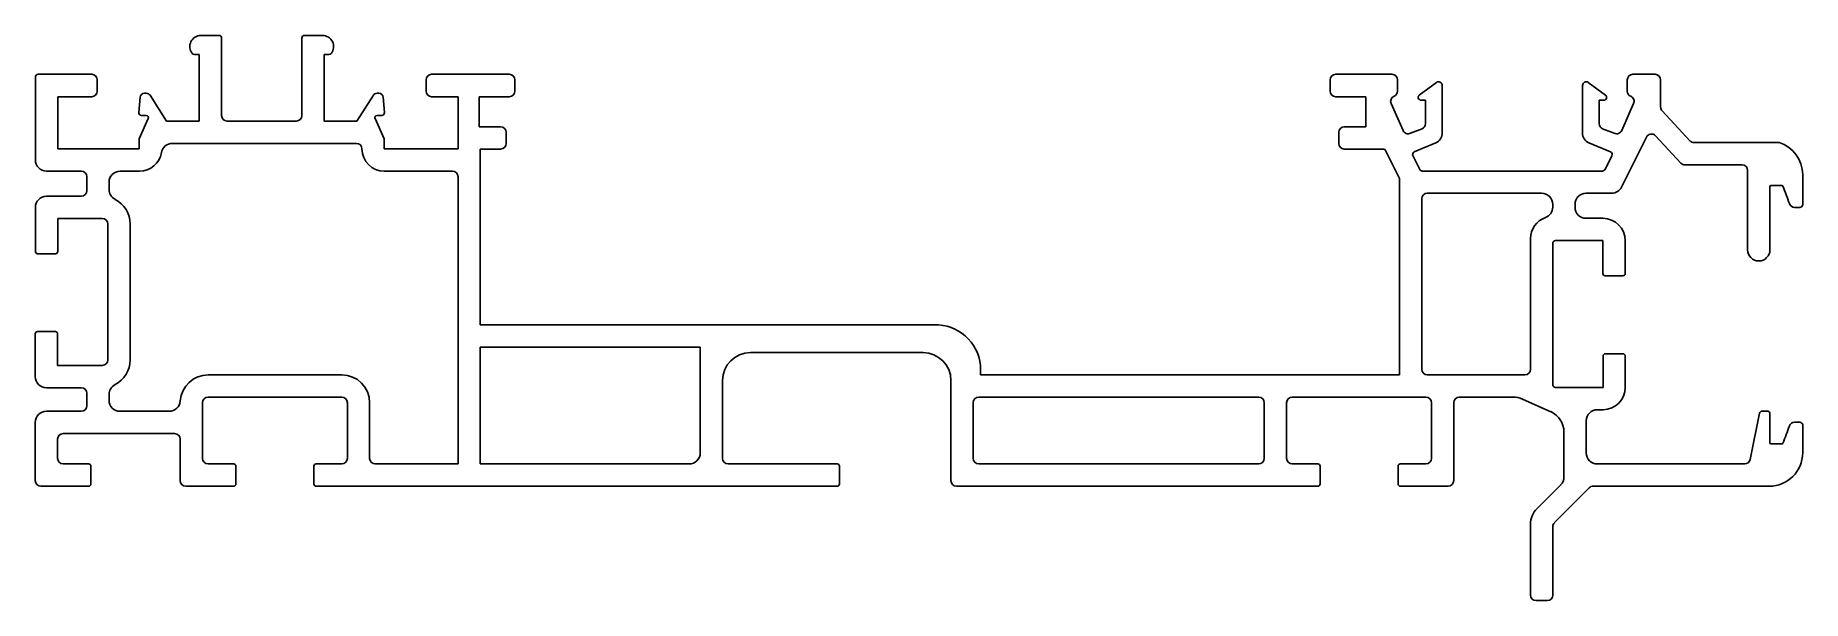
# Model space of a CAD drawing. Extents: x 2075 to 2234, y 1449 to 1500.
import ezdxf

# ---------------------------------------------------------------- set-up
doc = ezdxf.new("R2010")
doc.units = 0
doc.layers.get('0').update_dxf_attribs({"linetype": 'CONTINUOUS'})

msp = doc.modelspace()

# ---------------------------------------------------------------- linework, layer by layer
for p, q in [((2091.51, 1499.82), (2089.91, 1499.82)), ((2091.76, 1492.62), (2091.76, 1499.57)), ((2098.96, 1499.57), (2098.96, 1492.62)), ((2100.81, 1499.82), (2099.21, 1499.82)), ((2089.32, 1498.11), (2089.76, 1498.11)), ((2089.76, 1498.11), (2089.76, 1492.12)), ((2100.96, 1498.11), (2101.4, 1498.11)), ((2100.96, 1492.12), (2100.96, 1498.11)), ((2075.05, 1496.07), (2075.05, 1488.63)), ((2080.1, 1496.32), (2075.3, 1496.32)), ((2117.58, 1496.32), (2110.61, 1496.32)), ((2196.8, 1496.32), (2191.76, 1496.32)), ((2220.42, 1496.32), (2218.43, 1496.32)), ((2077.05, 1494.31), (2080.1, 1494.31)), ((2077.05, 1489.62), (2077.05, 1494.31)), ((2080.6, 1494.81), (2080.6, 1495.82)), ((2084.45, 1494.26), (2084.33, 1492.9)), ((2085, 1494.62), (2084.85, 1494.62)), ((2086.81, 1492.12), (2085.34, 1494.44)), ((2105.38, 1494.44), (2103.91, 1492.12)), ((2105.87, 1494.62), (2105.71, 1494.62)), ((2106.38, 1492.9), (2106.26, 1494.26)), ((2110.11, 1495.82), (2110.11, 1494.81)), ((2110.61, 1494.31), (2112.98, 1494.31)), ((2112.98, 1494.31), (2112.98, 1489.62)), ((2114.88, 1491.61), (2114.88, 1494.31)), ((2114.88, 1494.31), (2117.58, 1494.31)), ((2118.08, 1494.81), (2118.08, 1495.82)), ((2191.26, 1495.82), (2191.26, 1494.81)), ((2191.76, 1494.31), (2194.46, 1494.31)), ((2194.46, 1494.31), (2194.46, 1491.61)), ((2197.3, 1494.81), (2197.3, 1495.82)), ((2200.79, 1495.6), (2199.26, 1494.45)), ((2201.31, 1491.06), (2201.31, 1495.33)), ((2213.91, 1495.33), (2213.91, 1491.06)), ((2215.97, 1494.45), (2214.43, 1495.6)), ((2217.93, 1495.82), (2217.93, 1494.81)), ((2220.92, 1493.39), (2220.92, 1495.82)), ((2197.8, 1491.28), (2196.73, 1493.69)), ((2199.41, 1494), (2199.81, 1494)), ((2199.81, 1494), (2199.81, 1491.88)), ((2215.41, 1491.88), (2215.41, 1494)), ((2215.41, 1494), (2215.82, 1494)), ((2218.5, 1493.69), (2217.43, 1491.28)), ((2223.57, 1490.33), (2221.06, 1493.04)), ((2085.18, 1492.34), (2084.37, 1490.52)), ((2084.58, 1492.62), (2085, 1492.62)), ((2089.76, 1492.12), (2086.81, 1492.12)), ((2098.46, 1492.12), (2092.26, 1492.12)), ((2103.91, 1492.12), (2100.96, 1492.12)), ((2106.34, 1490.52), (2105.53, 1492.34)), ((2105.71, 1492.62), (2106.13, 1492.62)), ((2116.8, 1491.61), (2114.88, 1491.61)), ((2117.3, 1490.11), (2117.3, 1491.11)), ((2192.03, 1491.11), (2192.03, 1490.11)), ((2194.46, 1491.61), (2192.53, 1491.61)), ((2199.52, 1491.42), (2198.47, 1491.03)), ((2216.76, 1491.03), (2215.7, 1491.42)), ((2084.35, 1489.62), (2077.05, 1489.62)), ((2084.35, 1490.42), (2084.35, 1489.62)), ((2087.35, 1490.12), (2103.86, 1490.12)), ((2106.36, 1489.62), (2106.36, 1490.42)), ((2112.98, 1489.62), (2106.36, 1489.62)), ((2114.98, 1473.82), (2114.98, 1489.61)), ((2114.98, 1489.61), (2116.8, 1489.61)), ((2192.53, 1489.61), (2196, 1489.61)), ((2198.81, 1489.35), (2200.74, 1490.16)), ((2214.49, 1490.16), (2216.43, 1489.35)), ((2217.42, 1486.19), (2219.65, 1490.68)), ((2220.46, 1490.8), (2222.74, 1488.33)), ((2231.56, 1490.19), (2223.92, 1490.19)), ((2196.23, 1489.47), (2197.45, 1487.01)), ((2199.31, 1487.77), (2198.69, 1489.02)), ((2216.55, 1489.01), (2215.93, 1487.77)), ((2223.1, 1488.19), (2228.23, 1488.19)), ((2076.05, 1487.63), (2079.16, 1487.63)), ((2079.66, 1487.13), (2079.66, 1485.87)), ((2081.66, 1485.98), (2081.66, 1486.62)), ((2082.66, 1487.62), (2084.39, 1487.62)), ((2106.36, 1487.62), (2112.48, 1487.62)), ((2112.98, 1487.12), (2112.98, 1461.32)), ((2197.48, 1486.9), (2197.48, 1469.32)), ((2215.7, 1487.63), (2199.53, 1487.63)), ((2228.73, 1487.69), (2228.73, 1480.56)), ((2230.83, 1486.32), (2231.81, 1486.32)), ((2233.67, 1484.62), (2233.67, 1487.32)), ((2079.16, 1485.37), (2076.05, 1485.37)), ((2199.48, 1469.82), (2199.48, 1485.14)), ((2199.98, 1485.64), (2210.24, 1485.64)), ((2214.24, 1485.64), (2216.52, 1485.64)), ((2230.73, 1480.56), (2230.73, 1486.22)), ((2075.05, 1484.37), (2075.05, 1480.41)), ((2077.05, 1483.37), (2081.05, 1483.37)), ((2077.05, 1480.41), (2077.05, 1483.37)), ((2211.24, 1484.64), (2211.24, 1484.39)), ((2213.24, 1484.39), (2213.24, 1484.64)), ((2215.74, 1483.39), (2214.24, 1483.39)), ((2232.95, 1484.37), (2233.42, 1484.37)), ((2081.55, 1482.87), (2081.55, 1470.67)), ((2083.55, 1470.67), (2083.55, 1482.87)), ((2209.24, 1481.56), (2209.24, 1469.82)), ((2075.25, 1480.21), (2076.85, 1480.21)), ((2211.24, 1468.44), (2211.24, 1481.14)), ((2211.49, 1481.39), (2215.74, 1481.39)), ((2215.74, 1481.39), (2215.74, 1478.42)), ((2217.74, 1478.42), (2217.74, 1481.39)), ((2215.94, 1478.22), (2217.54, 1478.22)), ((2155.72, 1473.82), (2114.98, 1473.82)), ((2075.04, 1473.01), (2075.04, 1469.17)), ((2076.84, 1473.21), (2075.24, 1473.21)), ((2077.04, 1470.17), (2077.04, 1473.01)), ((2114.98, 1461.32), (2114.98, 1471.82)), ((2114.98, 1471.82), (2134.72, 1471.82)), ((2134.72, 1471.82), (2134.72, 1462.32)), ((2139.22, 1471.32), (2154.72, 1471.32)), ((2215.75, 1471.02), (2215.75, 1468.19)), ((2217.55, 1471.22), (2215.95, 1471.22)), ((2217.75, 1468.19), (2217.75, 1471.02)), ((2081.05, 1470.17), (2077.04, 1470.17)), ((2102.55, 1469.32), (2090.55, 1469.32)), ((2159.88, 1469.32), (2159.88, 1470.17)), ((2197.48, 1469.32), (2159.88, 1469.32)), ((2208.74, 1469.32), (2199.98, 1469.32)), ((2076.04, 1468.17), (2079.16, 1468.17)), ((2079.66, 1467.67), (2079.66, 1466.55)), ((2081.66, 1467.05), (2081.66, 1467.56)), ((2090.55, 1467.32), (2102.55, 1467.32)), ((2136.72, 1461.82), (2136.72, 1468.82)), ((2157.22, 1468.82), (2157.22, 1459.82)), ((2159.72, 1467.32), (2184.85, 1467.32)), ((2187.85, 1467.32), (2199.85, 1467.32)), ((2202.85, 1467.32), (2207.7, 1467.32)), ((2215.75, 1468.19), (2211.49, 1468.19)), ((2079.16, 1466.05), (2076.04, 1466.05)), ((2087.05, 1466.05), (2082.66, 1466.05)), ((2090.05, 1461.82), (2090.05, 1466.82)), ((2103.05, 1466.82), (2103.05, 1461.82)), ((2105.05, 1461.82), (2105.05, 1466.82)), ((2159.22, 1461.82), (2159.22, 1466.82)), ((2185.35, 1466.82), (2185.35, 1461.82)), ((2187.35, 1461.82), (2187.35, 1466.82)), ((2200.35, 1466.82), (2200.35, 1461.82)), ((2202.35, 1459.82), (2202.35, 1466.82)), ((2208.51, 1467.14), (2211.06, 1466.01)), ((2215.24, 1466.19), (2215.75, 1466.19)), ((2229.79, 1465.87), (2228.96, 1461.72)), ((2230.48, 1466.07), (2230.04, 1466.07)), ((2230.73, 1463.22), (2230.73, 1465.82)), ((2075.04, 1465.05), (2075.04, 1459.82)), ((2212.24, 1464.19), (2212.24, 1460.14)), ((2214.24, 1462.32), (2214.24, 1465.19)), ((2233.42, 1465.07), (2232.95, 1465.07)), ((2233.67, 1462.32), (2233.67, 1464.82)), ((2077.04, 1461.82), (2077.04, 1463.55)), ((2077.54, 1464.05), (2087.54, 1464.05)), ((2088.04, 1463.55), (2088.04, 1459.82)), ((2231.81, 1463.12), (2230.83, 1463.12)), ((2079.83, 1461.32), (2077.54, 1461.32)), ((2080.03, 1459.52), (2080.03, 1461.12)), ((2092.85, 1461.32), (2090.55, 1461.32)), ((2093.05, 1459.52), (2093.05, 1461.12)), ((2100.05, 1461.12), (2100.05, 1459.52)), ((2102.55, 1461.32), (2100.25, 1461.32)), ((2112.98, 1461.32), (2105.55, 1461.32)), ((2133.72, 1461.32), (2114.98, 1461.32)), ((2147.02, 1461.32), (2137.22, 1461.32)), ((2147.22, 1459.52), (2147.22, 1461.12)), ((2184.85, 1461.32), (2159.72, 1461.32)), ((2190.15, 1461.32), (2187.85, 1461.32)), ((2190.35, 1459.52), (2190.35, 1461.12)), ((2197.35, 1461.12), (2197.35, 1459.52)), ((2199.85, 1461.32), (2197.55, 1461.32)), ((2228.47, 1461.32), (2215.24, 1461.32)), ((2211.95, 1459.44), (2209.83, 1457.32)), ((2075.54, 1459.32), (2079.83, 1459.32)), ((2088.54, 1459.32), (2092.85, 1459.32)), ((2100.25, 1459.32), (2147.02, 1459.32)), ((2157.72, 1459.32), (2190.15, 1459.32)), ((2197.55, 1459.32), (2201.85, 1459.32)), ((2211.39, 1456.05), (2214.51, 1459.17)), ((2214.86, 1459.32), (2230.67, 1459.32)), ((2209.24, 1455.9), (2209.24, 1449.54)), ((2211.24, 1449.54), (2211.24, 1455.69)), ((2209.74, 1449.04), (2210.74, 1449.04))]:
    msp.add_line(p, q)
for centre, radius, start, end in [((2089.91, 1498.82), 1, 90, 218.2327), ((2091.51, 1499.57), 0.25, 0, 90), ((2099.21, 1499.57), 0.25, 90, 180), ((2100.81, 1498.82), 1, 321.7673, 90), ((2089.32, 1498.36), 0.25, 218.2327, 270), ((2101.4, 1498.36), 0.25, 270, 321.7673), ((2075.3, 1496.07), 0.25, 90, 180), ((2080.1, 1495.82), 0.5, 0, 90), ((2110.61, 1495.82), 0.5, 90, 180), ((2117.58, 1495.82), 0.5, 0, 90), ((2191.76, 1495.82), 0.5, 90, 180), ((2196.8, 1495.82), 0.5, 0, 90), ((2218.43, 1495.82), 0.5, 90, 180), ((2220.42, 1495.82), 0.5, 0, 90), ((2080.1, 1494.81), 0.5, 270, 0), ((2084.85, 1494.22), 0.4, 90, 175.0502), ((2085, 1494.22), 0.4, 32.4059, 90), ((2105.71, 1494.22), 0.4, 90, 147.5941), ((2105.87, 1494.22), 0.4, 4.9498, 90), ((2110.61, 1494.81), 0.5, 180, 270), ((2117.58, 1494.81), 0.5, 270, 0), ((2191.76, 1494.81), 0.5, 180, 270), ((2197.19, 1493.89), 0.5, 113.1637, 203.8589), ((2196.8, 1494.81), 0.5, 293.1637, 360), ((2199.41, 1494.25), 0.25, 126.6316, 270), ((2200.99, 1495.33), 0.325, 0, 126.6316), ((2214.24, 1495.33), 0.325, 53.3684, 180), ((2215.82, 1494.25), 0.25, 270, 53.3684), ((2218.43, 1494.81), 0.5, 180, 246.8363), ((2218.04, 1493.89), 0.5, 336.1411, 66.8363), ((2084.58, 1492.87), 0.25, 175.0502, 270), ((2106.13, 1492.87), 0.25, 270, 4.9498), ((2221.42, 1493.39), 0.5, 180, 225), ((2085, 1492.42), 0.2, 335.9995, 90), ((2092.26, 1492.62), 0.5, 180, 270), ((2098.46, 1492.62), 0.5, 270, 0), ((2105.71, 1492.42), 0.2, 90, 204.0005), ((2116.8, 1491.11), 0.5, 0, 90), ((2192.53, 1491.11), 0.5, 90, 180), ((2198.26, 1491.48), 0.5, 203.8589, 294.9417), ((2199.31, 1491.88), 0.5, 294.9417, 0), ((2215.91, 1491.88), 0.5, 180, 245.0583), ((2216.97, 1491.48), 0.5, 245.0583, 336.1411), ((2084.6, 1490.42), 0.25, 155.9995, 180), ((2087.35, 1489.12), 1, 90, 170.4059), ((2103.86, 1489.62), 0.5, 360, 90), ((2106.36, 1489.62), 2, 180, 270), ((2106.11, 1490.42), 0.25, 0, 24.0005), ((2116.8, 1490.11), 0.5, 270, 0), ((2192.53, 1490.11), 0.5, 180, 270), ((2196, 1489.36), 0.25, 26.4217, 90), ((2200.31, 1491.06), 1, 294.9417, 0), ((2214.91, 1491.06), 1, 180, 245.0583), ((2220.09, 1490.46), 0.5, 42.8034, 153.5783), ((2223.92, 1490.69), 0.5, 225, 270), ((2230.67, 1487.32), 3, 0, 72.6686), ((2076.05, 1488.63), 1, 180, 270), ((2084.39, 1489.62), 2, 270, 350.4059), ((2198.91, 1489.13), 0.25, 114.9417, 206.4217), ((2216.32, 1489.12), 0.25, 333.5783, 65.0583), ((2223.1, 1488.69), 0.5, 225, 270), ((2228.23, 1487.69), 0.5, 0, 90), ((2079.16, 1487.13), 0.5, 0, 90), ((2082.66, 1486.62), 1, 90, 180), ((2112.48, 1487.12), 0.5, 0, 90), ((2197.23, 1486.9), 0.25, 0, 26.4217), ((2199.53, 1487.88), 0.25, 206.4217, 270), ((2215.7, 1487.88), 0.25, 270, 333.5783), ((2230.83, 1486.22), 0.1, 90, 180), ((2231.81, 1486.22), 0.1, 21.4614, 90), ((2076.05, 1484.37), 1, 90, 180), ((2079.16, 1485.87), 0.5, 270, 0), ((2082.66, 1485.98), 1, 180, 242.6), ((2081.05, 1482.87), 2.5, 0, 62.6), ((2199.98, 1485.14), 0.5, 90, 180), ((2210.24, 1484.64), 1, 0, 90), ((2214.24, 1484.64), 1, 90, 180), ((2216.52, 1486.64), 1, 270, 333.5783), ((2195.02, 1471.76), 39.63, 19.0724, 21.4614), ((2081.05, 1482.87), 0.5, 0, 90), ((2211.24, 1481.56), 2, 109.4712, 180), ((2210.24, 1484.39), 1, 289.4712, 0), ((2214.24, 1484.39), 1, 180, 270), ((2215.74, 1481.39), 2, 0, 90), ((2232.95, 1484.87), 0.5, 199.0724, 270), ((2233.42, 1484.62), 0.25, 270, 0), ((2075.25, 1480.41), 0.2, 180, 270), ((2076.85, 1480.41), 0.2, 270, 0), ((2211.49, 1481.14), 0.25, 90, 180), ((2229.73, 1480.56), 1, 180, 0), ((2215.94, 1478.42), 0.2, 180, 270), ((2217.54, 1478.42), 0.2, 270, 360), ((2155.84, 1469.76), 4.06, 5.8189, 91.7751), ((2075.24, 1473.01), 0.2, 90, 180), ((2076.84, 1473.01), 0.2, 0, 90), ((2081.05, 1470.67), 0.5, 270, 0), ((2081.05, 1470.67), 2.5, 297.4, 0), ((2139.22, 1468.82), 2.5, 90, 180), ((2154.72, 1468.82), 2.5, 0, 90), ((2215.95, 1471.02), 0.2, 90, 180), ((2217.55, 1471.02), 0.2, 0, 90), ((2076.04, 1469.17), 1, 180, 270), ((2090.55, 1466.82), 2.5, 90, 176.1075), ((2102.55, 1466.82), 2.5, 0, 90), ((2199.98, 1469.82), 0.5, 180, 270), ((2208.74, 1469.82), 0.5, 270, 0), ((2079.16, 1467.67), 0.5, 0, 90), ((2082.66, 1467.56), 1, 117.4, 180), ((2090.55, 1466.82), 0.5, 90, 180), ((2102.55, 1466.82), 0.5, 0, 90), ((2159.72, 1466.82), 0.5, 90, 180), ((2184.85, 1466.82), 0.5, 360, 90), ((2187.85, 1466.82), 0.5, 90, 180), ((2199.85, 1466.82), 0.5, 0, 90), ((2202.85, 1466.82), 0.5, 90, 180), ((2207.7, 1465.32), 2, 66.0296, 90), ((2211.49, 1468.44), 0.25, 180, 270), ((2215.75, 1468.19), 2, 270, 0), ((2076.04, 1465.05), 1, 90, 180), ((2079.16, 1466.55), 0.5, 270, 0), ((2082.66, 1467.05), 1, 180, 270), ((2087.05, 1467.05), 1, 270, 356.1075), ((2210.24, 1464.19), 2, 360, 66.0296), ((2215.24, 1465.19), 1, 90, 180), ((2230.04, 1465.82), 0.25, 90, 168.587), ((2230.48, 1465.82), 0.25, 0, 90), ((2195.02, 1477.68), 39.63, 338.5386, 340.9276), ((2232.95, 1464.57), 0.5, 90, 160.9276), ((2233.42, 1464.82), 0.25, 0, 90), ((2077.54, 1463.55), 0.5, 90, 180), ((2087.54, 1463.55), 0.5, 0, 90), ((2230.83, 1463.22), 0.1, 180, 270), ((2231.81, 1463.22), 0.1, 270, 338.5386), ((2077.54, 1461.82), 0.5, 180, 270), ((2079.83, 1461.12), 0.2, 0, 90), ((2090.55, 1461.82), 0.5, 180, 270), ((2092.85, 1461.12), 0.2, 0, 90), ((2100.25, 1461.12), 0.2, 90, 180), ((2102.55, 1461.82), 0.5, 270, 0), ((2105.55, 1461.82), 0.5, 180, 270), ((2133.72, 1462.32), 1, 270, 0), ((2137.22, 1461.82), 0.5, 180, 270), ((2147.02, 1461.12), 0.2, 0, 90), ((2159.72, 1461.82), 0.5, 180, 270), ((2184.85, 1461.82), 0.5, 270, 0), ((2187.85, 1461.82), 0.5, 180, 270), ((2190.15, 1461.12), 0.2, 0, 90), ((2197.55, 1461.12), 0.2, 90, 180), ((2199.85, 1461.82), 0.5, 270, 0), ((2215.24, 1462.32), 1, 180, 270), ((2228.47, 1461.82), 0.5, 270, 348.587), ((2230.67, 1462.32), 3, 270, 360), ((2075.54, 1459.82), 0.5, 180, 270), ((2079.83, 1459.52), 0.2, 270, 0), ((2088.54, 1459.82), 0.5, 180, 270), ((2092.85, 1459.52), 0.2, 270, 0), ((2100.25, 1459.52), 0.2, 180, 270), ((2147.02, 1459.52), 0.2, 270, 0), ((2157.72, 1459.82), 0.5, 180, 270), ((2190.15, 1459.52), 0.2, 270, 0), ((2197.55, 1459.52), 0.2, 180, 270), ((2201.85, 1459.82), 0.5, 270, 0), ((2211.24, 1460.14), 1, 315, 0), ((2214.86, 1458.82), 0.5, 90, 135), ((2211.24, 1455.9), 2, 135, 180), ((2211.74, 1455.69), 0.5, 135, 180), ((2209.74, 1449.54), 0.5, 180, 270), ((2210.74, 1449.54), 0.5, 270, 0)]:
    msp.add_arc(centre, radius, start, end)

doc.saveas('drawing.dxf')
